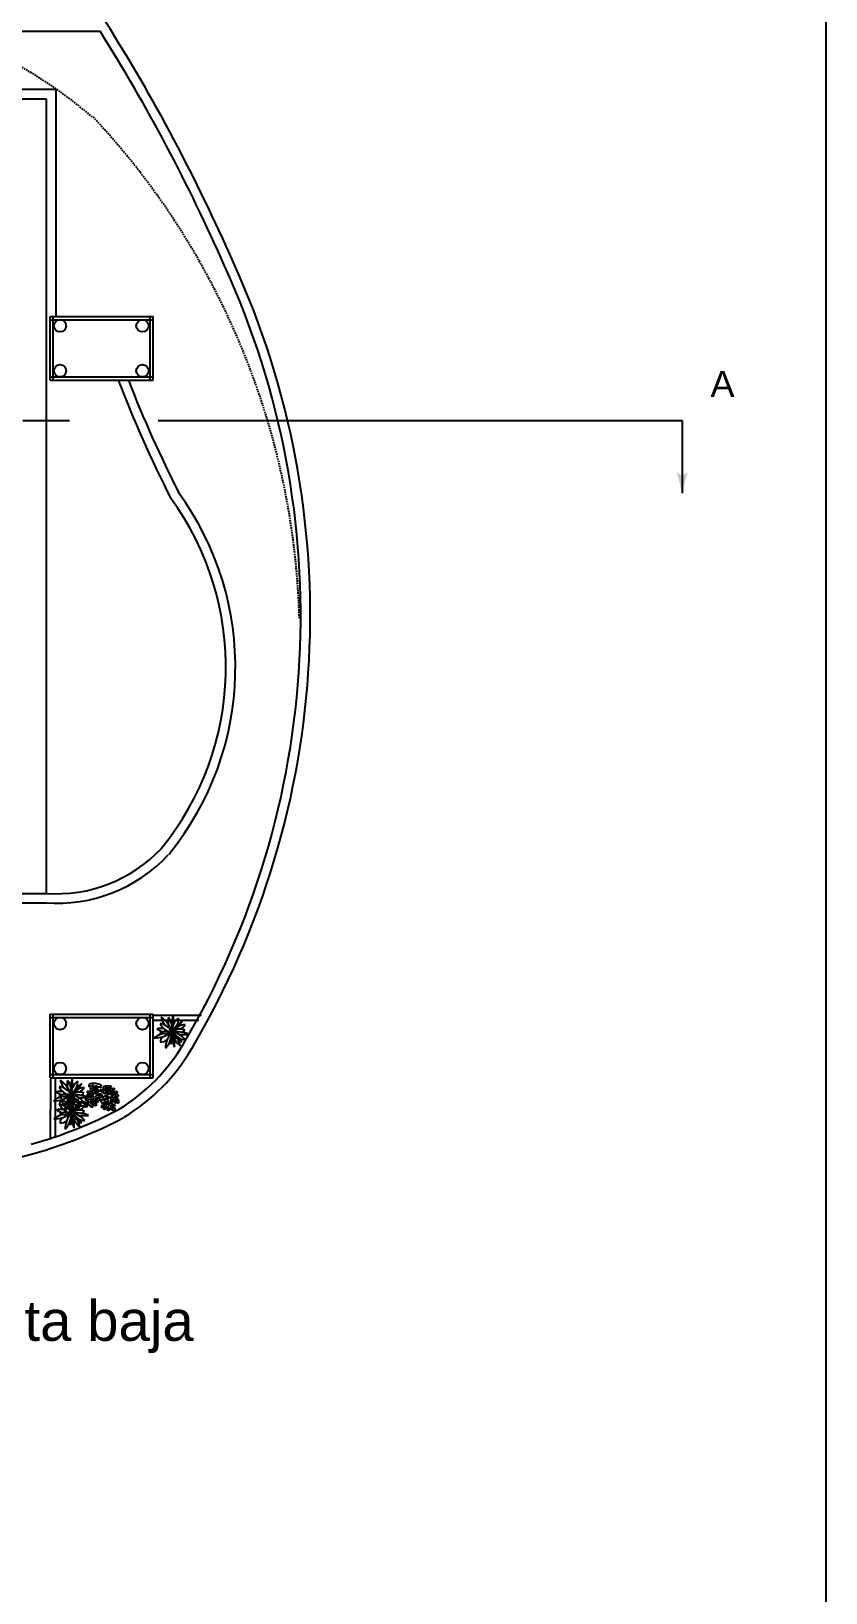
# Model space of a CAD drawing. Extents: x -30 to 1202, y 231 to 898.
# Drawn here: x 620 to 744.9, y 512.8 to 758.4 of the extents above; entities that cross this region are included whole.
import ezdxf

# ---------------------------------------------------------------- set-up
doc = ezdxf.new("R2010")
doc.units = 0
doc.header["$LTSCALE"] = 0.04
doc.linetypes.add('DASHED2', pattern=[9.525, 6.35, -3.175])
doc.layers.get('0').update_dxf_attribs({"linetype": 'CONTINUOUS'})
for name, color, linetype in [('0.1', 1, 'CONTINUOUS'), ('0.2', 2, 'CONTINUOUS'), ('0.5', 5, 'CONTINUOUS'), ('PISOS', 1, 'CONTINUOUS'), ('proyecciones', 1, 'DASHED2')]:
    doc.layers.add(name, color=color, linetype=linetype)
doc.styles.add('STYLE2', font='arial.ttf')

# ---------------------------------------------------------------- blocks, each defined once
blk = doc.blocks.new('ARVLN005')
for points in [[(-0.058, 0.581), (-0.043, 0.567), (-0.039, 0.562), (-0.032, 0.539), (-0.033, 0.529), (-0.04, 0.518), (-0.055, 0.514), (-0.097, 0.537), (-0.097, 0.537), (-0.13, 0.556), (-0.141, 0.557), (-0.147, 0.554), (-0.151, 0.534), (-0.13, 0.516), (-0.13, 0.515), (-0.109, 0.491), (-0.108, 0.476), (-0.118, 0.465), (-0.134, 0.463), (-0.161, 0.485), (-0.166, 0.488), (-0.19, 0.494), (-0.205, 0.485), (-0.205, 0.483), (-0.2, 0.47), (-0.175, 0.454), (-0.17, 0.442), (-0.172, 0.425), (-0.186, 0.415), (-0.216, 0.421), (-0.219, 0.422), (-0.249, 0.438), (-0.266, 0.432), (-0.27, 0.42), (-0.267, 0.407), (-0.25, 0.391), (-0.246, 0.381), (-0.249, 0.366), (-0.261, 0.357), (-0.288, 0.359), (-0.29, 0.359), (-0.311, 0.366), (-0.322, 0.364), (-0.344, 0.344), (-0.346, 0.342), (-0.355, 0.328), (-0.37, 0.324), (-0.39, 0.335), (-0.395, 0.35), (-0.378, 0.387), (-0.373, 0.392), (-0.351, 0.404), (-0.352, 0.425), (-0.368, 0.433), (-0.382, 0.431), (-0.387, 0.425), (-0.406, 0.428), (-0.407, 0.429), (-0.407, 0.439), (-0.397, 0.461), (-0.386, 0.468), (-0.347, 0.465), (-0.344, 0.466), (-0.303, 0.476), (-0.294, 0.487), (-0.294, 0.508), (-0.305, 0.519), (-0.323, 0.521), (-0.33, 0.525), (-0.339, 0.534), (-0.335, 0.553), (-0.309, 0.564), (-0.305, 0.565), (-0.229, 0.568), (-0.226, 0.569), (-0.179, 0.584)], [(-0.02, 0.653), (-0.081, 0.703), (-0.088, 0.706), (-0.206, 0.712), (-0.208, 0.712), (-0.315, 0.703), (-0.319, 0.702), (-0.372, 0.676), (-0.378, 0.671), (-0.399, 0.628), (-0.395, 0.613), (-0.373, 0.6), (-0.36, 0.602), (-0.328, 0.627), (-0.326, 0.628), (-0.28, 0.652), (-0.263, 0.643), (-0.262, 0.634), (-0.266, 0.623), (-0.278, 0.613), (-0.273, 0.593), (-0.261, 0.591), (-0.252, 0.594), (-0.217, 0.624), (-0.217, 0.625), (-0.188, 0.653), (-0.171, 0.652), (-0.164, 0.644), (-0.167, 0.627), (-0.18, 0.618), (-0.183, 0.602), (-0.18, 0.597), (-0.164, 0.593), (-0.132, 0.611), (-0.129, 0.614), (-0.115, 0.63), (-0.108, 0.635), (-0.072, 0.64), (-0.066, 0.639), (-0.03, 0.625)], [(-0.169, 0.568), (-0.248, 0.511), (-0.252, 0.506), (-0.298, 0.421), (-0.301, 0.417), (-0.361, 0.362)], [(-0.107, 0.456), (-0.128, 0.442), (-0.131, 0.437), (-0.135, 0.43), (-0.122, 0.413), (-0.097, 0.418), (-0.097, 0.418), (-0.041, 0.431), (-0.027, 0.424), (-0.023, 0.413), (-0.03, 0.399), (-0.052, 0.391), (-0.055, 0.39), (-0.096, 0.384), (-0.098, 0.384), (-0.142, 0.369), (-0.148, 0.365), (-0.164, 0.344), (-0.164, 0.33), (-0.151, 0.311), (-0.137, 0.306), (-0.092, 0.324), (-0.091, 0.325), (-0.03, 0.354), (-0.015, 0.35), (-0.013, 0.347), (-0.016, 0.331), (-0.04, 0.316), (-0.042, 0.315), (-0.077, 0.3), (-0.08, 0.299), (-0.098, 0.284), (-0.101, 0.268), (-0.085, 0.246), (-0.07, 0.242), (-0.025, 0.268), (-0.025, 0.268), (0.017, 0.289), (0.032, 0.285), (0.039, 0.275), (0.036, 0.258), (0.017, 0.246), (0.012, 0.231), (0.024, 0.205), (0.032, 0.198), (0.072, 0.189), (0.084, 0.194), (0.108, 0.234), (0.108, 0.234), (0.115, 0.246), (0.126, 0.252), (0.144, 0.25), (0.144, 0.249), (0.194, 0.247), (0.201, 0.248), (0.219, 0.26), (0.22, 0.278), (0.201, 0.296), (0.193, 0.3), (0.164, 0.3), (0.13, 0.3), (0.119, 0.308), (0.116, 0.316), (0.125, 0.331), (0.148, 0.337), (0.151, 0.337), (0.191, 0.337), (0.194, 0.337), (0.217, 0.344), (0.226, 0.355), (0.226, 0.36), (0.218, 0.371), (0.194, 0.38), (0.191, 0.381), (0.155, 0.384), (0.153, 0.384), (0.107, 0.381), (0.1, 0.383), (0.094, 0.387), (0.095, 0.406), (0.111, 0.417), (0.116, 0.419), (0.152, 0.421), (0.156, 0.422), (0.174, 0.43), (0.181, 0.443), (0.178, 0.458), (0.171, 0.468), (0.147, 0.477), (0.141, 0.477), (0.058, 0.466), (0.048, 0.47), (0.043, 0.475), (0.045, 0.491), (0.045, 0.492), (0.044, 0.511), (0.035, 0.516), (0.027, 0.517), (-0.025, 0.506)], [(-0.047, 0.469), (0.108, 0.268)], [(0.013, 0.656), (0.073, 0.689), (0.076, 0.691), (0.143, 0.706), (0.145, 0.706), (0.214, 0.706), (0.224, 0.7), (0.231, 0.687), (0.228, 0.672), (0.211, 0.66), (0.21, 0.658), (0.19, 0.639), (0.19, 0.623), (0.197, 0.615), (0.21, 0.612), (0.274, 0.637), (0.275, 0.637), (0.316, 0.657), (0.331, 0.653), (0.342, 0.636), (0.34, 0.621), (0.322, 0.604), (0.319, 0.602), (0.297, 0.593), (0.292, 0.575), (0.303, 0.561), (0.315, 0.557), (0.379, 0.571), (0.38, 0.572), (0.406, 0.581), (0.418, 0.579), (0.431, 0.566), (0.435, 0.556), (0.433, 0.544), (0.421, 0.534), (0.396, 0.534), (0.385, 0.522), (0.385, 0.515), (0.394, 0.504), (0.461, 0.489), (0.47, 0.479), (0.474, 0.452), (0.471, 0.442), (0.453, 0.422), (0.438, 0.42), (0.387, 0.451), (0.383, 0.455), (0.361, 0.487), (0.356, 0.492), (0.342, 0.497), (0.326, 0.486), (0.326, 0.468), (0.325, 0.463), (0.316, 0.441), (0.305, 0.434), (0.295, 0.434), (0.284, 0.447), (0.287, 0.477), (0.287, 0.478), (0.287, 0.515), (0.282, 0.525), (0.268, 0.535), (0.252, 0.533), (0.228, 0.506), (0.226, 0.499), (0.222, 0.467), (0.207, 0.458), (0.206, 0.458), (0.201, 0.461), (0.187, 0.479), (0.185, 0.49), (0.202, 0.54), (0.202, 0.546), (0.199, 0.565), (0.192, 0.574), (0.173, 0.581), (0.159, 0.576), (0.146, 0.556), (0.144, 0.549), (0.144, 0.527), (0.136, 0.516), (0.124, 0.512), (0.11, 0.52), (0.104, 0.536), (0.105, 0.544), (0.118, 0.577), (0.119, 0.579), (0.124, 0.603), (0.122, 0.614), (0.112, 0.624), (0.103, 0.628), (0.083, 0.628), (0.072, 0.62), (0.066, 0.606), (0.065, 0.6), (0.069, 0.576), (0.064, 0.564), (0.054, 0.558), (0.04, 0.559), (0.031, 0.567), (0.027, 0.577), (0.031, 0.614), (0.029, 0.622), (0.013, 0.647)], [(0.07, 0.659), (0.125, 0.664), (0.139, 0.658), (0.17, 0.615), (0.176, 0.61), (0.253, 0.572), (0.255, 0.571), (0.325, 0.522), (0.327, 0.521), (0.423, 0.468)], [(-0.141, 0.298), (-0.156, 0.279), (-0.157, 0.265), (-0.154, 0.26), (-0.149, 0.256), (-0.119, 0.242), (-0.117, 0.241), (-0.082, 0.231), (-0.074, 0.221), (-0.071, 0.198), (-0.083, 0.185), (-0.114, 0.185), (-0.122, 0.187), (-0.152, 0.21), (-0.152, 0.21), (-0.172, 0.226), (-0.178, 0.229), (-0.206, 0.231), (-0.217, 0.225), (-0.223, 0.214), (-0.219, 0.198), (-0.186, 0.179), (-0.184, 0.178), (-0.139, 0.161), (-0.134, 0.158), (-0.106, 0.123), (-0.104, 0.114), (-0.106, 0.097), (-0.12, 0.087), (-0.159, 0.094), (-0.164, 0.097), (-0.208, 0.135), (-0.208, 0.135), (-0.239, 0.158), (-0.253, 0.158), (-0.26, 0.153), (-0.264, 0.139), (-0.258, 0.123), (-0.253, 0.117), (-0.222, 0.097), (-0.217, 0.091), (-0.204, 0.054), (-0.203, 0.048), (-0.206, 0.035), (-0.22, 0.026), (-0.248, 0.034), (-0.254, 0.038), (-0.278, 0.067), (-0.282, 0.07), (-0.31, 0.084), (-0.324, 0.081), (-0.343, 0.058), (-0.344, 0.055), (-0.359, 0.019), (-0.368, 0.012), (-0.414, 0.001), (-0.417, 0.001), (-0.435, 0.002), (-0.445, 0.02), (-0.424, 0.055), (-0.422, 0.058), (-0.386, 0.091), (-0.382, 0.1), (-0.382, 0.11), (-0.413, 0.113), (-0.418, 0.112), (-0.451, 0.102), (-0.457, 0.101), (-0.458, 0.101), (-0.466, 0.117), (-0.457, 0.141), (-0.446, 0.148), (-0.392, 0.151), (-0.388, 0.151), (-0.349, 0.164), (-0.343, 0.182), (-0.348, 0.19), (-0.357, 0.195), (-0.382, 0.197), (-0.383, 0.198), (-0.418, 0.198), (-0.43, 0.212), (-0.425, 0.229), (-0.414, 0.238), (-0.372, 0.238), (-0.304, 0.238), (-0.297, 0.24), (-0.266, 0.263), (-0.263, 0.279), (-0.264, 0.281), (-0.272, 0.286), (-0.312, 0.291), (-0.314, 0.291), (-0.335, 0.289), (-0.347, 0.296), (-0.351, 0.306), (-0.342, 0.322), (-0.301, 0.329), (-0.3, 0.329), (-0.203, 0.338)], [(-0.195, 0.301), (-0.4, 0.038)], [(0.193, 0.231), (0.213, 0.223), (0.219, 0.222), (0.269, 0.231), (0.27, 0.231), (0.322, 0.237), (0.329, 0.235), (0.329, 0.235), (0.329, 0.215), (0.315, 0.207), (0.312, 0.204), (0.311, 0.204), (0.32, 0.184), (0.335, 0.184), (0.337, 0.184), (0.39, 0.193), (0.395, 0.192), (0.413, 0.187), (0.421, 0.174), (0.42, 0.165), (0.408, 0.156), (0.374, 0.156), (0.362, 0.141), (0.363, 0.14), (0.37, 0.131), (0.405, 0.116), (0.41, 0.113), (0.429, 0.086), (0.431, 0.081), (0.436, 0.046), (0.435, 0.04), (0.427, 0.022), (0.413, 0.015), (0.374, 0.026), (0.367, 0.031), (0.343, 0.068), (0.338, 0.073), (0.316, 0.081), (0.303, 0.077), (0.29, 0.062), (0.287, 0.055), (0.287, 0.025), (0.285, 0.018), (0.275, 0.004), (0.261, 0), (0.236, 0.011), (0.229, 0.025), (0.244, 0.067), (0.244, 0.069), (0.248, 0.093), (0.24, 0.106), (0.227, 0.11), (0.216, 0.108), (0.186, 0.087), (0.182, 0.079), (0.178, 0.047), (0.175, 0.041), (0.155, 0.016), (0.141, 0.012), (0.123, 0.02), (0.117, 0.035), (0.138, 0.096), (0.141, 0.102), (0.175, 0.131), (0.178, 0.145), (0.167, 0.163), (0.159, 0.169), (0.13, 0.173), (0.117, 0.163), (0.113, 0.135), (0.113, 0.133), (0.097, 0.079), (0.091, 0.072), (0.066, 0.057), (0.048, 0.068), (0.051, 0.111), (0.054, 0.118), (0.078, 0.147), (0.081, 0.152), (0.085, 0.171)], [(0.144, 0.209), (0.243, 0.165), (0.245, 0.165), (0.319, 0.122), (0.322, 0.12), (0.392, 0.059)], [(0.236, 0.384), (0.319, 0.408), (0.323, 0.409), (0.384, 0.403), (0.386, 0.402), (0.472, 0.375), (0.476, 0.373), (0.5, 0.352), (0.503, 0.346), (0.508, 0.322), (0.508, 0.321), (0.512, 0.267), (0.505, 0.255), (0.493, 0.249), (0.476, 0.258), (0.469, 0.29), (0.469, 0.291), (0.458, 0.326), (0.452, 0.333), (0.431, 0.346), (0.414, 0.339), (0.41, 0.329), (0.414, 0.316), (0.433, 0.299), (0.437, 0.293), (0.444, 0.264), (0.439, 0.251), (0.423, 0.241), (0.407, 0.245), (0.386, 0.282), (0.384, 0.286), (0.38, 0.328), (0.378, 0.333), (0.369, 0.349), (0.356, 0.354), (0.345, 0.352), (0.336, 0.34), (0.336, 0.303), (0.336, 0.274), (0.321, 0.263), (0.289, 0.271), (0.281, 0.287), (0.297, 0.32), (0.298, 0.323), (0.301, 0.346), (0.293, 0.359), (0.277, 0.364), (0.272, 0.365), (0.254, 0.362)]]:
    blk.add_lwpolyline(points)
blk = doc.blocks.new('ARPLS004')
at = {"color": 0, "linetype": 'ByBlock'}
for centre, radius, start, end in [((0.826, 0.549), 0.983, 181.0347, 215.3335), ((-0.959, -0.037), 0.983, 16.0441, 35.3335), ((-0.47, -0.542), 0.719, 46.5624, 90.8436), ((0.014, 0.7), 0.719, 226.5624, 270.8436), ((-0.221, -0.64), 0.667, 91.7019, 101.5379), ((-0.109, 0.634), 0.667, 248.4565, 281.5379), ((0.077, 0.331), 0.355, 177.3463, 214.3867), ((-0.33, -0.003), 0.355, 53.6976, 81.4479), ((0.559, 0.191), 0.575, 162.7458, 201.4439), ((-0.525, 0.151), 0.575, 342.7458, 21.4439), ((-0.159, 0.394), 0.453, 293.8981, 354.104), ((0.474, -0.066), 0.453, 113.8981, 174.104), ((-0.2, 0.791), 0.841, 285.4903, 325.7263), ((0.668, 0.085), 0.653, 145.5383, 164.4558), ((-0.514, 0.35), 0.653, 348.8253, 9.2585), ((0.719, -0.493), 0.841, 105.4903, 123.6876), ((0.374, -0.475), 0.574, 78.242, 101.2871), ((0.141, 0.543), 0.574, 285.0191, 307.5292), ((-0.05, -0.971), 0.954, 85.5391, 114.6268), ((-0.373, 0.848), 0.954, 265.5391, 294.6268), ((0.164, -0.725), 0.719, 101.2054, 142.1916), ((-0.544, 0.421), 0.719, 281.2054, 299.3927), ((-0.813, 0.489), 0.98, 302.4479, 328.7105), ((0.55, -0.846), 0.98, 122.4479, 148.7105), ((-0.548, 0.025), 0.574, 306.2366, 355.5237), ((0.364, -0.483), 0.574, 154.6443, 175.5237), ((1.005, -0.416), 1.058, 170.2861, 187.6991), ((-1.024, -0.161), 1.058, 337.9745, 7.6991), ((0.367, -0.176), 0.377, 203.2839, 221.9453), ((0.194, -1.317), 1.309, 73.8469, 97.4626), ((-0.677, -1.138), 1.321, 36.2562, 57.9103), ((1.089, 0.762), 1.321, 216.2562, 237.9103), ((-0.256, -0.271), 0.377, 335.5328, 41.9453), ((0.388, 1.238), 1.309, 253.8469, 277.4626), ((0.589, 0.026), 0.566, 214.1854, 235.0337), ((-0.3, -0.484), 0.566, 4.6144, 28.6926), ((0.454, 0.313), 0.544, 246.3876, 271.4044), ((0.038, -0.563), 0.544, 37.7343, 66.5513)]:
    blk.add_arc(centre, radius, start, end, dxfattribs=at)
blk = doc.blocks.new('SBPLN120')
for points in [[(-0.254, 0.064), (0, 0), (-0.212, 0)], [(-0.254, -0.064), (0, 0), (-0.212, 0)]]:
    blk.add_solid(points)

msp = doc.modelspace()

# ---------------------------------------------------------------- linework, layer by layer
at = {"layer": '0.1'}
for p, q in [((639.22, 603.66), (646.74, 603.65)), ((639.22, 602.91), (646.32, 602.9)), ((622.99, 593.68), (622.98, 584.13)), ((623.74, 593.68), (623.73, 584.38))]:
    msp.add_line(p, q, dxfattribs=at)
msp.add_lwpolyline([(-29.93, 898.4), (744.89, 898.4), (744.89, 230.68), (-29.93, 230.68)], close=True, dxfattribs=at)
at = {"layer": '0.2'}
for p, q in [((565.15, 749.33), (623.63, 749.33)), ((623.83, 749.13), (623.83, 713.57)), ((566.3, 747.83), (622.33, 747.83)), ((622.33, 747.83), (622.33, 622.83)), ((566.3, 622.83), (622.33, 622.83)), ((618.23, 621.33), (622.33, 621.33))]:
    msp.add_line(p, q, dxfattribs=at)
for centre, radius, start, end in [((623.63, 749.13), 0.2, 0, 90), ((816.98, 774.06), 196.42, 201.0312, 206.9499), ((816.98, 774.06), 194.92, 201.2008, 206.9499), ((605.44, 658.42), 46.64, 320.8299, 36.1324), ((605.44, 658.42), 45.14, 320.8299, 36.1324), ((623.95, 645.38), 24.11, 265.8908, 316.8314), ((623.95, 645.38), 22.61, 265.8908, 316.8314)]:
    msp.add_arc(centre, radius, start, end, dxfattribs=at)
at = {"layer": '0.5'}
for p, q in [((612.04, 758.43), (625.94, 758.43)), ((625.94, 758.43), (630.83, 758.43)), ((622.94, 703.57), (622.94, 713.57)), ((622.94, 713.57), (639.16, 713.57)), ((622.94, 713.07), (639.16, 713.07)), ((623.44, 703.57), (623.44, 713.57)), ((638.66, 703.57), (638.66, 713.57)), ((639.16, 703.57), (639.16, 713.57)), ((622.94, 704.07), (639.16, 704.07)), ((622.94, 703.57), (639.16, 703.57)), ((622.94, 593.82), (622.94, 603.82)), ((622.94, 603.82), (639.16, 603.82)), ((622.94, 603.32), (639.16, 603.32)), ((623.44, 593.82), (623.44, 603.82)), ((638.66, 593.82), (638.66, 603.82)), ((639.16, 593.82), (639.16, 603.82)), ((622.94, 594.32), (639.16, 594.32)), ((622.94, 593.82), (639.16, 593.82))]:
    msp.add_line(p, q, dxfattribs=at)
for centre in [(624.51, 712.1), (637.46, 712.1), (624.51, 705.04), (637.46, 705.04), (624.51, 602.35), (637.46, 602.35), (624.51, 595.29), (637.46, 595.29)]:
    msp.add_circle(centre, 0.961, dxfattribs=at)
for centre, radius, start, end in [((390.8, 607.66), 284.95, 23.6938, 32.3003), ((390.8, 607.66), 283.45, 23.6938, 32.1334), ((530.03, 666.52), 133.82, 329.4001, 24.5728), ((530.03, 666.52), 132.32, 329.4001, 24.5728), ((618.09, 614.51), 30.05, 301.511, 329.3426), ((618.09, 614.51), 31.55, 301.511, 329.3426), ((601.37, 650.03), 70.71, 238.1042, 285.6046), ((601.37, 650.03), 69.21, 285.6046, 297.945), ((601.37, 650.03), 70.71, 285.6046, 297.945)]:
    msp.add_arc(centre, radius, start, end, dxfattribs=at)
at = {"layer": 'PISOS', "color": 5}
for p, q in [((618.68, 697.21), (625.99, 697.21)), ((639.92, 697.21), (722.3, 697.21)), ((722.3, 697.21), (722.3, 685.77))]:
    msp.add_line(p, q, dxfattribs=at)
at = {"layer": 'proyecciones'}
for centre, radius, start, end in [((585.56, 694.52), 66.92, 48.8602, 66.6972), ((541.89, 662.74), 120.3, 1.6148, 43.1133)]:
    msp.add_arc(centre, radius, start, end, dxfattribs=at)

# ---------------------------------------------------------------- block references
at = {"layer": '0.1'}
for name, p, xscale, yscale, zscale, rotation in [('ARPLS004', (641.99, 600.88), 5, 5, 5, 89.92768182639566), ('ARPLS004', (626.13, 590.97), 5, 5, 5, 89.92768182639566), ('ARVLN005', (630.69, 588.87), 5.504584322209841, 5.504584322209841, 5.504584322209841, 351.5623147186575), ('ARPLS004', (626.21, 588.14), 5, 5, 5, 89.92768182639566)]:
    msp.add_blockref(name, p, dxfattribs=dict(at, xscale=xscale, yscale=yscale, zscale=zscale, rotation=rotation))
at = {"layer": '0.5', "xscale": -13.02426060322659, "yscale": 13.02426060322659, "zscale": 13.02426060322659, "rotation": 89.99999999999663}
msp.add_blockref('SBPLN120', (722.3, 685.77), dxfattribs=at)

# ---------------------------------------------------------------- texts
at = {"layer": '0.1', "style": 'STYLE2'}
msp.add_text('Planta baja', height=6.345, dxfattribs=at).set_placement((601.18, 552.45))
at = {"layer": 'PISOS', "color": 5, "style": 'STYLE2', "text_generation_flag": 2}
msp.add_text('A', height=4.07, dxfattribs=at).set_placement((730.56, 700.92))

doc.saveas('drawing.dxf')
